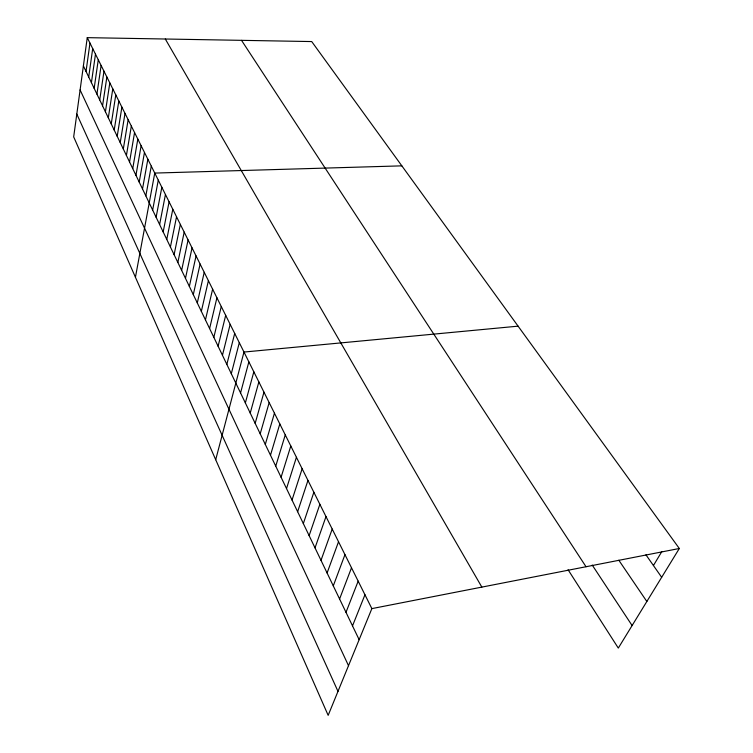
<?xml version="1.0" encoding="UTF-8"?>
<svg xmlns="http://www.w3.org/2000/svg" width="753" height="753" viewBox="0 0 753 753"><rect width="100%" height="100%" fill="white"/><g stroke="black" fill="none" stroke-linecap="round" stroke-linejoin="round"><path stroke-width="1.13" d="M87.254 37.65L73.681 136.886L328.167 715.35L371.86 608.612L87.254 37.65L311.714 41.566L679.319 548.495L618.298 648.079L568.082 569.767M86.04 71.431L89.965 43.09M88.713 77.004L92.704 48.587M91.424 82.642L95.48 54.141M94.163 88.336L98.276 59.769M96.93 94.097L101.118 65.455M99.725 99.923L103.98 71.206M102.559 105.806L106.879 77.022M105.42 111.764L109.816 82.905M108.319 117.788L112.781 88.863M111.246 123.887L115.783 94.887M114.211 130.053L118.823 100.977M117.204 136.293L121.892 107.142M120.245 142.599L125.007 113.383M123.313 148.99L128.151 119.699M126.41 155.447L131.342 126.09M129.554 161.989L134.561 132.556M132.735 168.606L137.827 139.107M135.954 175.298L141.131 145.734M139.211 182.075L144.472 152.445M142.515 188.937L147.861 159.231M145.847 195.884L151.287 166.112M135.436 277.255L154.76 173.077L401.838 165.848M152.652 210.031L158.281 180.127M156.116 217.241L161.839 187.271M159.617 224.545L165.444 194.509M163.175 231.933L169.096 201.832M166.771 239.416L172.795 209.259M170.413 247.003L176.541 216.779M174.103 254.683L180.344 224.394M177.849 262.458L184.193 232.122M181.633 270.346L188.09 239.943M185.473 278.328L192.043 247.869M189.361 286.422L196.053 255.907M193.305 294.621L200.11 264.049M197.295 302.932L204.223 272.313M201.343 311.356L208.402 280.681M205.447 319.893L212.628 289.171M209.607 328.553L216.92 297.774M213.833 337.335L221.269 306.499M218.106 346.229L225.684 315.356M222.446 355.256L230.154 324.336M226.841 364.405L234.701 333.438M231.303 373.686L239.303 342.681M215.706 459.707L243.972 352.056L518.092 326.162M240.555 392.934L248.866 361.854M245.356 402.93L253.827 371.813M250.231 413.068L258.863 381.922M255.173 423.365L263.974 392.181M260.199 433.813L269.169 402.61M265.301 444.43L274.45 413.199M270.478 455.207L279.815 423.958M275.739 466.154L285.265 434.886M281.085 477.27L290.799 445.992M286.517 488.575L296.428 457.278M292.032 500.048L302.141 468.752M297.642 511.72L307.958 480.414M303.337 523.57L313.869 492.264M309.125 535.628L319.874 504.322M315.018 547.873L325.993 516.586M321.004 560.336L332.205 529.058M327.094 572.995L338.53 541.746M333.287 585.881L344.959 554.65M339.584 598.983L351.51 567.79M345.994 612.321L358.174 581.156M352.508 625.884L364.96 594.757M653.435 565.522L661.802 551.62M371.86 608.612L679.319 548.495M645.952 554.829L661.671 577.297M618.825 560.241L646.846 601.496M592.216 565.042L632.106 625.545M241.525 40.342L586.032 566.736M165.312 39.015L481.845 587.105M83.385 65.925L359.143 639.683M80.1 89.955L348.507 665.671M76.806 114.07L337.984 691.376"/></g></svg>
